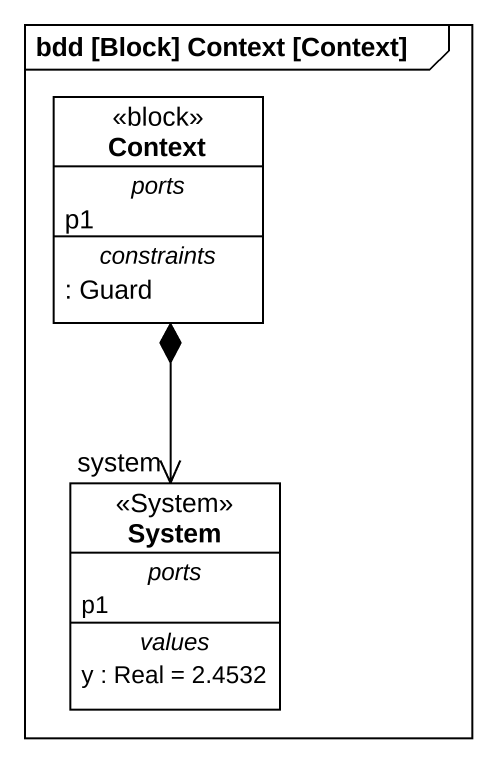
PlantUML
@startuml
mainframe bdd [Block] Context [Context]
hide circle
hide empty members
class Context <<block>> {
  -- ports --
  p1
  -- constraints --
  : Guard
}
class System <<System>> {
  -- ports --
  p1
  -- values --
  y : Real = 2.4532
}
Context *--> "system" System
@enduml
